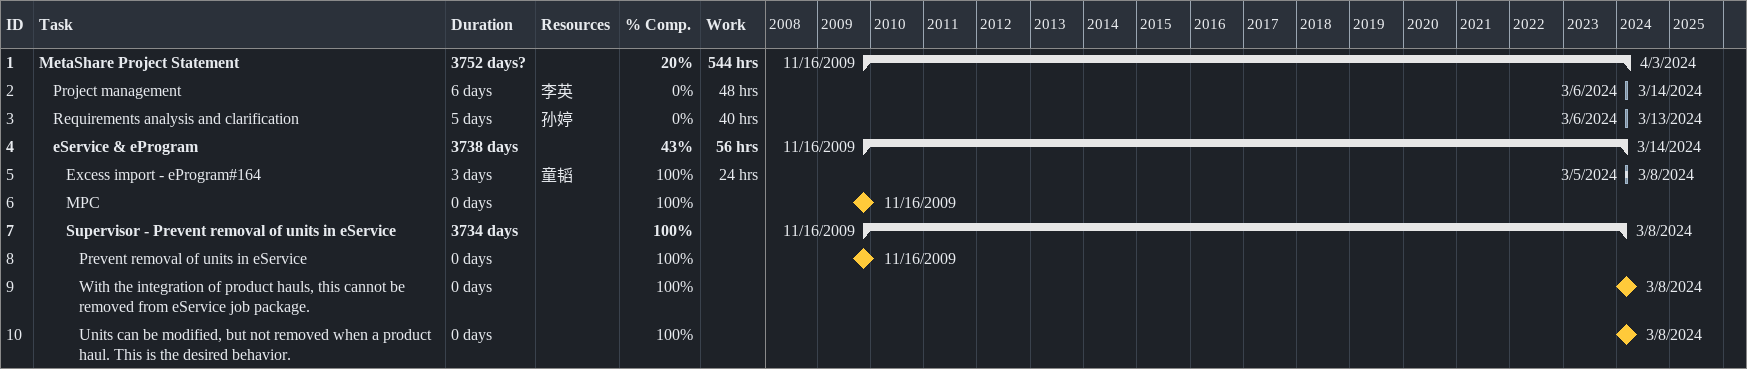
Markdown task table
| ID | Level | Task | Duration | Start | Finish | Resources | % complete | Work (h) |
|---|---|---|---|---|---|---|---|---|
| 1 | 1 | **MetaShare Project Statement** | 3752d? | 2009-11-16 | 2024-04-03 |  | 20 | 544 |
| 2 | 2 | Project management | 6d | 2024-03-06 | 2024-03-14 | 李英 | 0 | 48 |
| 3 | 2 | Requirements analysis and clarification | 5d | 2024-03-06 | 2024-03-13 | 孙婷 | 0 | 40 |
| 4 | 2 | **eService & eProgram** | 3738d | 2009-11-16 | 2024-03-14 |  | 43 | 56 |
| 5 | 3 | Excess import - eProgram#164 | 3d | 2024-03-05 | 2024-03-08 | 童韬 | 100 | 24 |
| 6 | 3 | MPC | 0d | 2009-11-16 | 2009-11-16 |  | 100 |  |
| 7 | 3 | **Supervisor - Prevent removal of units in eService** | 3734d | 2009-11-16 | 2024-03-08 |  | 100 |  |
| 8 | 4 | Prevent removal of units in eService | 0d | 2009-11-16 | 2009-11-16 |  | 100 |  |
| 9 | 4 | With the integration of product hauls, this cannot be removed from eService job package. | 0d | 2024-03-08 | 2024-03-08 |  | 100 |  |
| 10 | 4 | Units can be modified, but not removed when a product haul. This is the desired behavior. | 0d | 2024-03-08 | 2024-03-08 |  | 100 |  |
